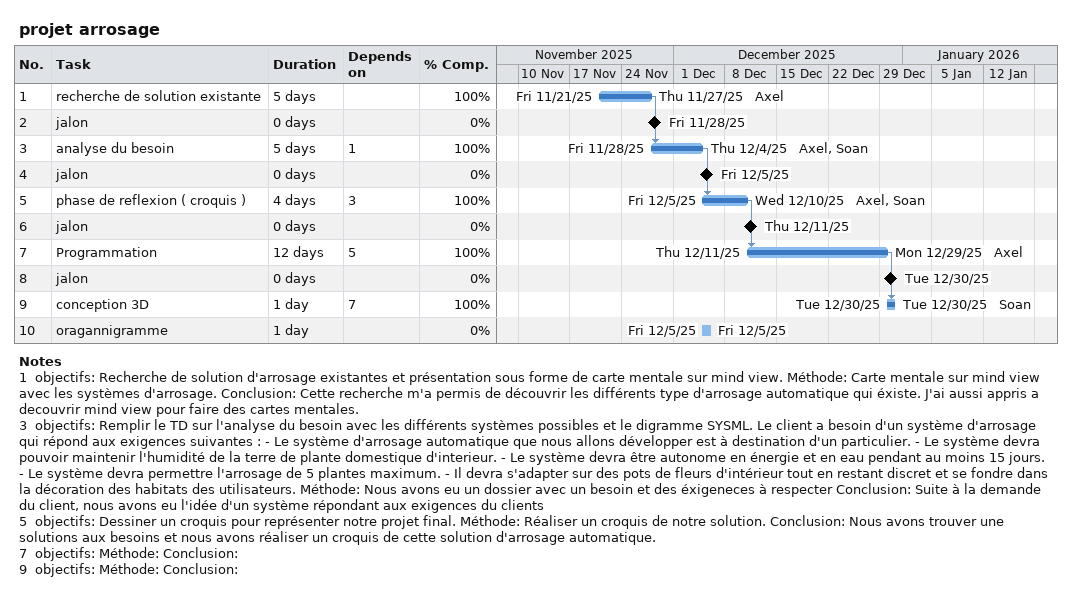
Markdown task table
projet arrosage

| ID | Task | Duration | Start | Finish | Predecessors | Resources | % complete |
|---|---|---|---|---|---|---|---|
| 1 | recherche de solution existante | 5d | 2025-11-21 | 2025-11-27 |  | Axel | 100 |
| 2 | jalon | 0d | 2025-11-28 | 2025-11-28 |  |  | 0 |
| 3 | analyse du besoin | 5d | 2025-11-28 | 2025-12-04 | 1 | Axel, Soan | 100 |
| 4 | jalon | 0d | 2025-12-05 | 2025-12-05 |  |  | 0 |
| 5 | phase de reflexion ( croquis ) | 4d | 2025-12-05 | 2025-12-10 | 3 | Axel, Soan | 100 |
| 6 | jalon | 0d | 2025-12-11 | 2025-12-11 |  |  | 0 |
| 7 | Programmation | 12d | 2025-12-11 | 2025-12-29 | 5 | Axel | 100 |
| 8 | jalon | 0d | 2025-12-30 | 2025-12-30 |  |  | 0 |
| 9 | conception 3D | 1d | 2025-12-30 | 2025-12-30 | 7 | Soan | 100 |
| 10 | oragannigramme | 1d | 2025-12-05 | 2025-12-05 |  |  | 0 |

Notes
- 1: objectifs: Recherche de solution d'arrosage existantes et présentation sous forme de carte mentale sur mind view. Méthode: Carte mentale sur mind view avec les systèmes d'arrosage. Conclusion: Cette recherche m'a permis de découvrir les différents type d'arrosage automatique qui éxiste. J'ai aussi appris a decouvrir mind view pour faire des cartes mentales.
- 3: objectifs: Remplir le TD sur l'analyse du besoin avec les différents systèmes possibles et le digramme SYSML. Le client a besoin d'un système d'arrosage qui répond aux exigences suivantes : - Le système d'arrosage automatique que nous allons développer est à destination d'un particulier. - Le système devra pouvoir maintenir l'humidité de la terre de plante domestique d'interieur. - Le système devra être autonome en énergie et en eau pendant au moins 15 jours. - Le système devra permettre l'arrosage de 5 plantes maximum. - Il devra s'adapter sur des pots de fleurs d'intérieur tout en restant discret et se fondre dans la décoration des habitats des utilisateurs. Méthode: Nous avons eu un dossier avec un besoin et des éxigeneces à respecter Conclusion: Suite à la demande du client, nous avons eu l'idée d'un système répondant aux exigences du clients
- 5: objectifs: Dessiner un croquis pour représenter notre projet final. Méthode: Réaliser un croquis de notre solution. Conclusion: Nous avons trouver une solutions aux besoins et nous avons réaliser un croquis de cette solution d'arrosage automatique.
- 7: objectifs: Méthode: Conclusion:
- 9: objectifs: Méthode: Conclusion:
